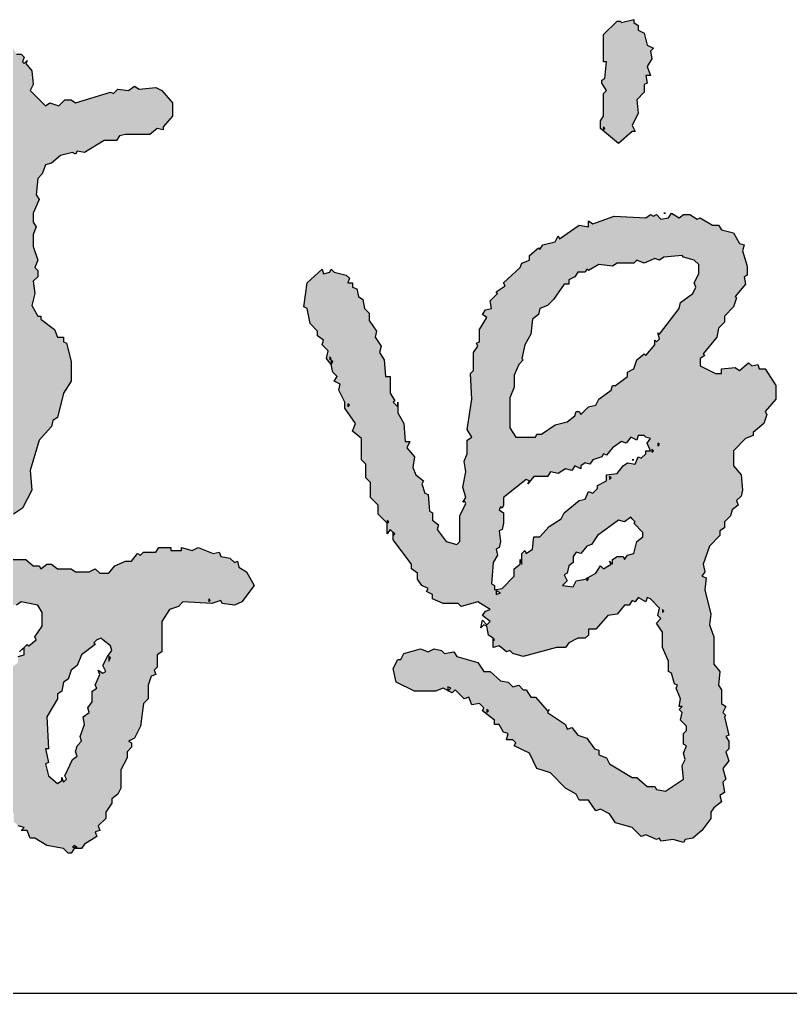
# Model space of a CAD drawing. Extents: x 36524853 to 36525459, y 2743936 to 2747542.
# Drawn here: x 36525169.983 to 36525172.782, y 2744411.884 to 2744415.419 of the extents above; entities that cross this region are included whole.
import ezdxf

# ---------------------------------------------------------------- set-up
doc = ezdxf.new("R2010")
doc.units = 0
doc.header["$LTSCALE"] = 1000
doc.header["$MEASUREMENT"] = 0
doc.layers.add('A0-13 图框-细线', color=7, linetype='Continuous')

# ---------------------------------------------------------------- blocks, each defined once
blk = doc.blocks.new('LYQ')
at = {"linetype": 'ByBlock'}
h = blk.add_hatch(color=7, dxfattribs=at)
h.dxf.hatch_style = 1
h.paths.add_polyline_path([(1323455.15, 391844.46), (1323453.15, 391842.46), (1323453.15, 391827.46), (1323451.15, 391824.46), (1323451.15, 391819.46), (1323463.15, 391809.46), (1323472.15, 391817.46), (1323474.15, 391817.46), (1323472.15, 391821.46), (1323476.15, 391829.46), (1323475.15, 391838.46), (1323480.15, 391843.46), (1323480.15, 391848.46), (1323482.15, 391849.46), (1323481.15, 391854.46), (1323484.15, 391854.46), (1323482.15, 391860.46), (1323485.15, 391865.46), (1323484.15, 391870.46), (1323486.15, 391872.46), (1323482.15, 391874.46), (1323480.15, 391882.46), (1323476.15, 391884.46), (1323476.15, 391887.46), (1323473.15, 391889.46), (1323473.15, 391891.46), (1323465.15, 391889.46), (1323464.15, 391890.46), (1323462.15, 391890.46), (1323453.15, 391881.46), (1323453.15, 391863.46), (1323455.15, 391863.46), (1323454.15, 391852.46), (1323452.15, 391851.46), (1323452.15, 391849.46)])
h.paths.add_polyline_path([(1323453.15, 391820.46), (1323454.15, 391819.46), (1323453.15, 391818.46)], flags=16)
h = blk.add_hatch(color=7, dxfattribs=at)
h.dxf.hatch_style = 1
h.paths.add_polyline_path([(1323050.15, 391874.46), (1323054.15, 391874.46), (1323055.15, 391875.46), (1323056.15, 391872.46), (1323062.15, 391873.46), (1323065.15, 391868.46), (1323068.15, 391868.46), (1323070.15, 391866.46), (1323069.15, 391863.46), (1323070.15, 391862.46), (1323072.15, 391864.46), (1323071.15, 391862.46), (1323075.15, 391857.46), (1323076.15, 391848.46), (1323074.15, 391844.46), (1323084.15, 391834.46), (1323087.15, 391836.46), (1323093.15, 391834.46), (1323097.15, 391838.46), (1323101.15, 391838.46), (1323104.15, 391836.46), (1323127.15, 391843.46), (1323129.15, 391842.46), (1323132.15, 391845.46), (1323139.15, 391844.46), (1323143.15, 391847.46), (1323146.15, 391845.46), (1323157.15, 391846.46), (1323161.15, 391844.46), (1323168.15, 391836.46), (1323168.15, 391827.46), (1323162.15, 391820.46), (1323162.15, 391818.46), (1323158.15, 391819.46), (1323153.15, 391815.46), (1323137.15, 391815.46), (1323133.15, 391814.46), (1323131.15, 391811.46), (1323123.15, 391811.46), (1323110.15, 391803.46), (1323105.15, 391804.46), (1323104.15, 391802.46), (1323102.15, 391803.46), (1323094.15, 391801.46), (1323088.15, 391796.46), (1323084.15, 391795.46), (1323082.15, 391789.46), (1323079.15, 391786.46), (1323078.15, 391775.46), (1323080.15, 391772.46), (1323076.15, 391763.46), (1323076.15, 391757.46), (1323078.15, 391754.46), (1323076.15, 391749.46), (1323076.15, 391741.46), (1323079.15, 391732.46), (1323077.15, 391727.46), (1323079.15, 391725.46), (1323079.15, 391721.46), (1323076.15, 391718.46), (1323077.15, 391710.46), (1323075.15, 391702.46), (1323079.15, 391695.46), (1323081.15, 391695.46), (1323081.15, 391693.46), (1323090.15, 391686.46), (1323092.15, 391681.46), (1323096.15, 391681.46), (1323096.15, 391678.46), (1323098.15, 391677.46), (1323101.15, 391665.46), (1323101.15, 391652.46), (1323096.15, 391644.46), (1323092.15, 391628.46), (1323089.15, 391626.46), (1323088.15, 391622.46), (1323080.15, 391613.46), (1323074.15, 391593.46), (1323075.15, 391580.46), (1323069.15, 391568.46), (1323063.15, 391564.46), (1323060.15, 391558.46), (1323056.15, 391558.46), (1323054.15, 391555.46), (1323046.15, 391555.46), (1323043.15, 391552.46), (1323044.15, 391551.46), (1323038.15, 391553.46), (1323036.15, 391551.46), (1323034.15, 391553.46), (1323024.15, 391552.46), (1323020.15, 391547.46), (1323026.15, 391540.46), (1323028.15, 391541.46), (1323032.15, 391537.46), (1323033.15, 391539.46), (1323041.15, 391535.46), (1323044.15, 391536.46), (1323049.15, 391534.46), (1323055.15, 391536.46), (1323056.15, 391534.46), (1323071.15, 391534.46), (1323076.15, 391530.46), (1323080.15, 391530.46), (1323081.15, 391528.46), (1323085.15, 391531.46), (1323088.15, 391531.46), (1323092.15, 391528.46), (1323101.15, 391528.46), (1323104.15, 391526.46), (1323113.15, 391526.46), (1323117.15, 391528.46), (1323120.15, 391525.46), (1323126.15, 391525.46), (1323130.15, 391530.46), (1323137.15, 391533.46), (1323141.15, 391533.46), (1323145.15, 391538.46), (1323147.15, 391537.46), (1323149.15, 391539.46), (1323157.15, 391539.46), (1323159.15, 391542.46), (1323167.15, 391542.46), (1323167.15, 391540.46), (1323174.15, 391540.46), (1323174.15, 391542.46), (1323181.15, 391540.46), (1323185.15, 391542.46), (1323195.15, 391538.46), (1323199.15, 391539.46), (1323200.15, 391536.46), (1323206.15, 391535.46), (1323209.15, 391532.46), (1323211.15, 391533.46), (1323212.15, 391529.46), (1323217.15, 391526.46), (1323222.15, 391517.46), (1323214.15, 391506.46), (1323209.15, 391504.46), (1323201.15, 391505.46), (1323200.15, 391507.46), (1323194.15, 391505.46), (1323175.15, 391506.46), (1323172.15, 391503.46), (1323166.15, 391501.46), (1323161.15, 391493.46), (1323161.15, 391473.46), (1323158.15, 391471.46), (1323158.15, 391463.46), (1323156.15, 391461.46), (1323157.15, 391458.46), (1323154.15, 391457.46), (1323152.15, 391451.46), (1323152.15, 391442.46), (1323149.15, 391439.46), (1323147.15, 391424.46), (1323143.15, 391416.46), (1323139.15, 391414.46), (1323141.15, 391413.46), (1323141.15, 391410.46), (1323138.15, 391407.46), (1323138.15, 391403.46), (1323134.15, 391395.46), (1323134.15, 391383.46), (1323132.15, 391379.46), (1323128.15, 391376.46), (1323128.15, 391373.46), (1323124.15, 391367.46), (1323124.15, 391363.46), (1323119.15, 391358.46), (1323120.15, 391355.46), (1323117.15, 391354.46), (1323118.15, 391351.46), (1323110.15, 391346.46), (1323108.15, 391343.46), (1323103.15, 391343.46), (1323101.15, 391340.46), (1323099.15, 391340.46), (1323096.15, 391343.46), (1323085.15, 391345.46), (1323077.15, 391350.46), (1323074.15, 391350.46), (1323072.15, 391355.46), (1323068.15, 391355.46), (1323070.15, 391357.46), (1323066.15, 391358.46), (1323063.15, 391361.46), (1323063.15, 391366.46), (1323055.15, 391373.46), (1323058.15, 391373.46), (1323059.15, 391375.46), (1323055.15, 391377.46), (1323054.15, 391382.46), (1323052.15, 391383.46), (1323048.15, 391394.46), (1323048.15, 391420.46), (1323050.15, 391423.46), (1323049.15, 391426.46), (1323051.15, 391429.46), (1323052.15, 391440.46), (1323055.15, 391444.46), (1323054.15, 391447.46), (1323058.15, 391450.46), (1323057.15, 391452.46), (1323062.15, 391460.46), (1323062.15, 391463.46), (1323066.15, 391466.46), (1323066.15, 391470.46), (1323070.15, 391471.46), (1323070.15, 391476.46), (1323067.15, 391473.46), (1323072.15, 391478.46), (1323073.15, 391477.46), (1323078.15, 391481.46), (1323077.15, 391483.46), (1323082.15, 391490.46), (1323082.15, 391499.46), (1323079.15, 391504.46), (1323068.15, 391506.46), (1323065.15, 391504.46), (1323015.15, 391504.46), (1323012.15, 391508.46), (1323006.15, 391509.46), (1323003.15, 391512.46), (1322998.15, 391512.46), (1322990.15, 391522.46), (1322986.15, 391523.46), (1322983.15, 391527.46), (1322980.15, 391527.46), (1322981.15, 391530.46), (1322973.15, 391537.46), (1322975.15, 391540.46), (1322973.15, 391542.46), (1322973.15, 391548.46), (1322970.15, 391553.46), (1322975.15, 391557.46), (1322975.15, 391561.46), (1322979.15, 391564.46), (1322978.15, 391567.46), (1322982.15, 391568.46), (1322988.15, 391576.46), (1322994.15, 391579.46), (1322996.15, 391585.46), (1323000.15, 391589.46), (1323002.15, 391599.46), (1323005.15, 391599.46), (1323006.15, 391602.46), (1323011.15, 391605.46), (1323014.15, 391603.46), (1323018.15, 391606.46), (1323033.15, 391606.46), (1323036.15, 391609.46), (1323033.15, 391612.46), (1323030.15, 391609.46), (1323032.15, 391614.46), (1323034.15, 391612.46), (1323038.15, 391616.46), (1323037.15, 391618.46), (1323042.15, 391624.46), (1323041.15, 391633.46), (1323045.15, 391636.46), (1323045.15, 391641.46), (1323043.15, 391643.46), (1323046.15, 391647.46), (1323046.15, 391652.46), (1323038.15, 391661.46), (1323030.15, 391658.46), (1323025.15, 391659.46), (1323022.15, 391656.46), (1323017.15, 391657.46), (1323011.15, 391653.46), (1323008.15, 391650.46), (1323009.15, 391648.46), (1323003.15, 391643.46), (1323001.15, 391634.46), (1323000.15, 391635.46), (1322997.15, 391632.46), (1322997.15, 391630.46), (1322992.15, 391629.46), (1322993.15, 391627.46), (1322995.15, 391627.46), (1322990.15, 391627.46), (1322989.15, 391628.46), (1322992.15, 391629.46), (1322989.15, 391630.46), (1322989.15, 391632.46), (1322986.15, 391631.46), (1322987.15, 391628.46), (1322982.15, 391629.46), (1322982.15, 391633.46), (1322967.15, 391629.46), (1322966.15, 391627.46), (1322953.15, 391620.46), (1322944.15, 391610.46), (1322941.15, 391609.46), (1322937.15, 391603.46), (1322935.15, 391603.46), (1322927.15, 391595.46), (1322925.15, 391595.46), (1322923.15, 391591.46), (1322919.15, 391589.46), (1322917.15, 391586.46), (1322918.15, 391581.46), (1322912.15, 391577.46), (1322910.15, 391577.46), (1322908.15, 391571.46), (1322904.15, 391570.46), (1322901.15, 391565.46), (1322900.15, 391566.46), (1322895.15, 391562.46), (1322895.15, 391558.46), (1322891.15, 391556.46), (1322872.15, 391537.46), (1322870.15, 391532.46), (1322864.15, 391527.46), (1322864.15, 391525.46), (1322859.15, 391521.46), (1322855.15, 391515.46), (1322850.15, 391513.46), (1322849.15, 391512.46), (1322851.15, 391511.46), (1322844.15, 391507.46), (1322839.15, 391502.46), (1322839.15, 391499.46), (1322836.15, 391500.46), (1322826.15, 391490.46), (1322825.15, 391491.46), (1322822.15, 391489.46), (1322823.15, 391487.46), (1322819.15, 391487.46), (1322813.15, 391478.46), (1322807.15, 391477.46), (1322802.15, 391472.46), (1322796.15, 391472.46), (1322791.15, 391476.46), (1322786.15, 391474.46), (1322787.15, 391475.46), (1322785.15, 391477.46), (1322784.15, 391475.46), (1322783.15, 391479.46), (1322776.15, 391484.46), (1322775.15, 391492.46), (1322778.15, 391495.46), (1322776.15, 391503.46), (1322784.15, 391518.46), (1322792.15, 391523.46), (1322793.15, 391528.46), (1322796.15, 391531.46), (1322796.15, 391534.46), (1322802.15, 391537.46), (1322806.15, 391543.46), (1322808.15, 391542.46), (1322810.15, 391547.46), (1322815.15, 391550.46), (1322818.15, 391555.46), (1322820.15, 391555.46), (1322821.15, 391558.46), (1322823.15, 391557.46), (1322824.15, 391559.46), (1322827.15, 391559.46), (1322831.15, 391566.46), (1322842.15, 391574.46), (1322844.15, 391580.46), (1322849.15, 391581.46), (1322850.15, 391586.46), (1322857.15, 391591.46), (1322858.15, 391595.46), (1322866.15, 391597.46), (1322866.15, 391601.46), (1322875.15, 391608.46), (1322876.15, 391612.46), (1322879.15, 391612.46), (1322886.15, 391618.46), (1322888.15, 391618.46), (1322890.15, 391622.46), (1322892.15, 391622.46), (1322895.15, 391626.46), (1322898.15, 391627.46), (1322898.15, 391630.46), (1322902.15, 391631.46), (1322910.15, 391638.46), (1322909.15, 391639.46), (1322923.15, 391654.46), (1322922.15, 391655.46), (1322925.15, 391659.46), (1322929.15, 391661.46), (1322932.15, 391670.46), (1322936.15, 391671.46), (1322942.15, 391678.46), (1322945.15, 391678.46), (1322947.15, 391683.46), (1322951.15, 391684.46), (1322957.15, 391695.46), (1322961.15, 391695.46), (1322964.15, 391698.46), (1322972.15, 391699.46), (1322975.15, 391695.46), (1322977.15, 391696.46), (1322977.15, 391699.46), (1322981.15, 391697.46), (1322992.15, 391685.46), (1322997.15, 391686.46), (1322999.15, 391684.46), (1323002.15, 391684.46), (1323004.15, 391687.46), (1323012.15, 391687.46), (1323019.15, 391692.46), (1323024.15, 391691.46), (1323028.15, 391693.46), (1323036.15, 391694.46), (1323039.15, 391700.46), (1323042.15, 391702.46), (1323044.15, 391713.46), (1323043.15, 391717.46), (1323041.15, 391718.46), (1323042.15, 391727.46), (1323044.15, 391729.46), (1323042.15, 391732.46), (1323043.15, 391736.46), (1323040.15, 391742.46), (1323042.15, 391744.46), (1323041.15, 391761.46), (1323044.15, 391768.46), (1323042.15, 391770.46), (1323043.15, 391779.46), (1323041.15, 391781.46), (1323040.15, 391778.46), (1323038.15, 391783.46), (1323026.15, 391785.46), (1323023.15, 391783.46), (1323010.15, 391783.46), (1323007.15, 391781.46), (1323005.15, 391782.46), (1323003.15, 391780.46), (1322999.15, 391782.46), (1322989.15, 391777.46), (1322976.15, 391778.46), (1322973.15, 391776.46), (1322971.15, 391778.46), (1322968.15, 391778.46), (1322963.15, 391774.46), (1322957.15, 391774.46), (1322953.15, 391771.46), (1322944.15, 391771.46), (1322943.15, 391770.46), (1322945.15, 391768.46), (1322943.15, 391770.46), (1322934.15, 391771.46), (1322932.15, 391774.46), (1322930.15, 391774.46), (1322927.15, 391771.46), (1322927.15, 391773.46), (1322921.15, 391776.46), (1322921.15, 391779.46), (1322915.15, 391784.46), (1322914.15, 391787.46), (1322916.15, 391790.46), (1322913.15, 391791.46), (1322913.15, 391794.46), (1322916.15, 391796.46), (1322916.15, 391799.46), (1322919.15, 391803.46), (1322927.15, 391808.46), (1322933.15, 391808.46), (1322937.15, 391813.46), (1322948.15, 391812.46), (1322953.15, 391815.46), (1322962.15, 391814.46), (1322966.15, 391816.46), (1322972.15, 391814.46), (1322974.15, 391816.46), (1322979.15, 391815.46), (1322979.15, 391818.46), (1322985.15, 391816.46), (1322995.15, 391818.46), (1322995.15, 391816.46), (1322997.15, 391815.46), (1322998.15, 391819.46), (1323001.15, 391817.46), (1323005.15, 391819.46), (1323011.15, 391818.46), (1323016.15, 391820.46), (1323017.15, 391822.46), (1323021.15, 391820.46), (1323025.15, 391822.46), (1323030.15, 391822.46), (1323033.15, 391826.46), (1323037.15, 391828.46), (1323037.15, 391831.46), (1323040.15, 391835.46), (1323040.15, 391840.46), (1323036.15, 391849.46), (1323037.15, 391856.46), (1323039.15, 391858.46), (1323037.15, 391860.46), (1323037.15, 391864.46), (1323039.15, 391864.46), (1323046.15, 391872.46)])
h.paths.add_polyline_path([(1323122.15, 391481.46), (1323121.15, 391482.46), (1323118.15, 391481.46), (1323116.15, 391479.46), (1323117.15, 391478.46), (1323108.15, 391471.46), (1323105.15, 391464.46), (1323101.15, 391461.46), (1323099.15, 391455.46), (1323096.15, 391453.46), (1323095.15, 391447.46), (1323092.15, 391445.46), (1323092.15, 391442.46), (1323085.15, 391430.46), (1323086.15, 391409.46), (1323084.15, 391409.46), (1323086.15, 391400.46), (1323084.15, 391399.46), (1323086.15, 391391.46), (1323092.15, 391386.46), (1323095.15, 391388.46), (1323095.15, 391390.46), (1323096.15, 391387.46), (1323098.15, 391389.46), (1323097.15, 391391.46), (1323102.15, 391402.46), (1323105.15, 391404.46), (1323104.15, 391407.46), (1323105.15, 391411.46), (1323108.15, 391414.46), (1323107.15, 391417.46), (1323110.15, 391425.46), (1323109.15, 391430.46), (1323113.15, 391433.46), (1323112.15, 391436.46), (1323115.15, 391440.46), (1323115.15, 391447.46), (1323118.15, 391449.46), (1323117.15, 391451.46), (1323120.15, 391458.46), (1323119.15, 391461.46), (1323122.15, 391459.46), (1323124.15, 391460.46), (1323122.15, 391464.46), (1323125.15, 391470.46), (1323128.15, 391474.46), (1323127.15, 391477.46)], flags=16)
h = blk.add_hatch(color=7, dxfattribs=at)
h.dxf.hatch_style = 1
h.paths.add_polyline_path([(1323517.15, 391667.46), (1323520.15, 391669.46), (1323519.15, 391670.46), (1323528.15, 391681.46), (1323529.15, 391687.46), (1323533.15, 391691.46), (1323533.15, 391695.46), (1323539.15, 391701.46), (1323541.15, 391707.46), (1323540.15, 391708.46), (1323547.15, 391716.46), (1323546.15, 391721.46), (1323548.15, 391722.46), (1323548.15, 391728.46), (1323545.15, 391738.46), (1323546.15, 391742.46), (1323543.15, 391743.46), (1323539.15, 391750.46), (1323531.15, 391752.46), (1323529.15, 391755.46), (1323525.15, 391755.46), (1323517.15, 391760.46), (1323515.15, 391759.46), (1323510.15, 391762.46), (1323506.15, 391762.46), (1323503.15, 391760.46), (1323498.15, 391763.46), (1323496.15, 391760.46), (1323491.15, 391759.46), (1323488.15, 391762.46), (1323486.15, 391761.46), (1323484.15, 391762.46), (1323481.15, 391760.46), (1323460.15, 391761.46), (1323446.15, 391756.46), (1323443.15, 391758.46), (1323443.15, 391754.46), (1323437.15, 391755.46), (1323424.15, 391746.46), (1323423.15, 391748.46), (1323421.15, 391744.46), (1323413.15, 391742.46), (1323411.15, 391739.46), (1323410.15, 391740.46), (1323404.15, 391735.46), (1323404.15, 391732.46), (1323399.15, 391730.46), (1323398.15, 391727.46), (1323387.15, 391717.46), (1323388.15, 391715.46), (1323382.15, 391711.46), (1323383.15, 391710.46), (1323378.15, 391705.46), (1323379.15, 391700.46), (1323375.15, 391699.46), (1323373.15, 391696.46), (1323376.15, 391694.46), (1323371.15, 391686.46), (1323371.15, 391678.46), (1323369.15, 391677.46), (1323370.15, 391675.46), (1323367.15, 391671.46), (1323367.15, 391659.46), (1323365.15, 391657.46), (1323366.15, 391640.46), (1323363.15, 391620.46), (1323366.15, 391615.46), (1323363.15, 391613.46), (1323363.15, 391604.46), (1323361.15, 391599.46), (1323362.15, 391592.46), (1323360.15, 391582.46), (1323362.15, 391575.46), (1323361.01, 391573.74), (1323362.15, 391571.46), (1323358.15, 391563.46), (1323358.15, 391546.46), (1323356.15, 391544.46), (1323349.15, 391546.46), (1323343.15, 391554.46), (1323344.15, 391557.46), (1323340.15, 391560.46), (1323340.15, 391565.46), (1323338.15, 391566.46), (1323337.15, 391577.46), (1323335.15, 391578.46), (1323333.15, 391584.46), (1323334.15, 391586.46), (1323329.15, 391590.46), (1323327.15, 391595.46), (1323328.15, 391602.46), (1323323.15, 391608.46), (1323325.15, 391612.46), (1323322.15, 391612.46), (1323321.15, 391624.46), (1323317.15, 391631.46), (1323317.15, 391635.46), (1323314.15, 391638.46), (1323315.15, 391639.46), (1323312.15, 391644.46), (1323312.15, 391655.46), (1323309.15, 391655.46), (1323308.15, 391666.46), (1323305.15, 391671.46), (1323306.15, 391675.46), (1323302.15, 391681.46), (1323303.15, 391685.46), (1323298.15, 391692.46), (1323298.15, 391697.46), (1323295.15, 391700.46), (1323294.15, 391706.46), (1323291.15, 391708.46), (1323290.15, 391713.46), (1323287.15, 391714.46), (1323287.15, 391717.46), (1323284.15, 391717.46), (1323285.15, 391720.46), (1323283.15, 391722.46), (1323275.15, 391724.46), (1323273.15, 391726.46), (1323272.15, 391724.46), (1323268.15, 391723.46), (1323267.15, 391726.46), (1323257.15, 391717.46), (1323255.15, 391701.46), (1323257.15, 391700.46), (1323259.15, 391690.46), (1323264.15, 391685.46), (1323264.15, 391682.46), (1323268.15, 391679.46), (1323267.15, 391676.46), (1323271.15, 391672.46), (1323270.15, 391667.46), (1323273.15, 391663.46), (1323273.15, 391666.46), (1323274.15, 391665.46), (1323273.15, 391663.46), (1323274.15, 391658.46), (1323277.15, 391655.46), (1323275.15, 391652.46), (1323279.15, 391650.46), (1323278.15, 391646.46), (1323282.15, 391638.46), (1323282.15, 391634.46), (1323289.15, 391624.46), (1323287.15, 391619.46), (1323293.15, 391614.46), (1323293.15, 391600.46), (1323296.15, 391597.46), (1323296.15, 391588.46), (1323299.15, 391585.46), (1323299.15, 391575.46), (1323304.15, 391570.46), (1323304.15, 391564.46), (1323310.15, 391558.46), (1323310.15, 391560.46), (1323311.15, 391559.46), (1323310.15, 391558.46), (1323310.15, 391551.46), (1323312.15, 391554.46), (1323314.15, 391552.46), (1323315.15, 391551.46), (1323314.15, 391550.46), (1323314.15, 391547.46), (1323326.15, 391531.46), (1323326.15, 391528.46), (1323330.15, 391525.46), (1323330.15, 391521.46), (1323333.15, 391517.46), (1323337.15, 391515.46), (1323336.15, 391513.46), (1323340.15, 391511.46), (1323340.15, 391508.46), (1323347.15, 391505.46), (1323357.15, 391505.46), (1323359.15, 391503.46), (1323370.15, 391506.46), (1323378.15, 391501.46), (1323375.15, 391500.46), (1323373.15, 391497.46), (1323378.15, 391493.46), (1323375.48, 391490.79), (1323376.15, 391490.46), (1323377.15, 391484.46), (1323381.35, 391481.66), (1323380.15, 391480.46), (1323380.15, 391476.46), (1323384.15, 391477.46), (1323389.15, 391473.46), (1323391.15, 391474.46), (1323393.15, 391472.46), (1323400.15, 391470.46), (1323422.15, 391476.46), (1323428.15, 391476.46), (1323430.15, 391479.46), (1323436.15, 391482.46), (1323441.15, 391482.46), (1323443.15, 391484.46), (1323443.15, 391488.46), (1323448.15, 391488.46), (1323456.15, 391497.46), (1323462.15, 391498.46), (1323467.15, 391504.46), (1323470.15, 391504.46), (1323472.15, 391507.46), (1323474.15, 391506.46), (1323476.15, 391509.46), (1323481.15, 391506.46), (1323482.15, 391509.46), (1323484.15, 391508.46), (1323490.15, 391502.46), (1323489.15, 391497.46), (1323491.15, 391495.46), (1323488.15, 391492.46), (1323492.15, 391486.46), (1323492.15, 391476.46), (1323496.15, 391467.46), (1323496.15, 391460.46), (1323498.15, 391459.46), (1323500.15, 391452.46), (1323502.15, 391451.46), (1323501.15, 391449.46), (1323504.15, 391442.46), (1323503.15, 391437.46), (1323505.15, 391437.46), (1323503.15, 391435.46), (1323505.15, 391433.46), (1323504.15, 391428.46), (1323508.15, 391424.46), (1323508.15, 391421.46), (1323506.15, 391419.46), (1323506.15, 391412.46), (1323508.15, 391411.46), (1323506.15, 391406.46), (1323507.15, 391402.46), (1323505.15, 391398.46), (1323506.15, 391389.46), (1323494.15, 391381.46), (1323488.15, 391382.46), (1323487.15, 391384.46), (1323482.15, 391384.46), (1323475.15, 391390.46), (1323472.15, 391390.46), (1323457.15, 391399.46), (1323455.15, 391403.46), (1323450.15, 391405.46), (1323450.15, 391408.46), (1323447.15, 391409.46), (1323442.15, 391416.46), (1323436.15, 391418.46), (1323432.15, 391423.46), (1323429.15, 391422.46), (1323428.15, 391425.46), (1323416.15, 391433.46), (1323416.47, 391434.1), (1323408.15, 391443.46), (1323405.15, 391443.46), (1323402.15, 391448.46), (1323400.15, 391448.46), (1323397.15, 391451.46), (1323393.15, 391450.46), (1323390.15, 391453.46), (1323385.15, 391454.46), (1323378.15, 391460.46), (1323374.15, 391460.46), (1323370.15, 391466.46), (1323356.15, 391470.46), (1323354.15, 391473.46), (1323348.15, 391472.46), (1323346.15, 391474.46), (1323341.15, 391475.46), (1323337.15, 391473.46), (1323332.15, 391475.46), (1323321.15, 391472.46), (1323319.15, 391468.46), (1323317.15, 391468.46), (1323314.15, 391462.46), (1323316.15, 391453.46), (1323328.15, 391447.46), (1323342.15, 391447.46), (1323347.15, 391449.46), (1323350.15, 391447.96), (1323350.15, 391450.46), (1323352.15, 391449.46), (1323350.48, 391447.79), (1323353.15, 391446.46), (1323355.15, 391448.46), (1323361.15, 391442.46), (1323364.15, 391443.46), (1323366.15, 391438.46), (1323371.15, 391439.46), (1323374.15, 391436.46), (1323373.15, 391434.46), (1323381.15, 391428.46), (1323381.15, 391425.46), (1323384.15, 391425.46), (1323387.15, 391420.46), (1323390.15, 391419.46), (1323389.15, 391415.46), (1323393.15, 391415.46), (1323395.15, 391413.46), (1323394.15, 391411.46), (1323404.15, 391406.46), (1323409.15, 391396.46), (1323418.15, 391393.46), (1323428.15, 391383.46), (1323435.15, 391379.46), (1323437.15, 391375.46), (1323443.15, 391375.46), (1323448.15, 391368.46), (1323451.15, 391369.46), (1323457.15, 391366.46), (1323461.15, 391360.46), (1323472.15, 391357.46), (1323478.15, 391351.46), (1323481.15, 391352.46), (1323488.15, 391349.46), (1323490.15, 391350.46), (1323491.15, 391348.46), (1323499.15, 391349.46), (1323506.15, 391347.46), (1323507.15, 391349.46), (1323512.15, 391350.46), (1323518.15, 391355.46), (1323524.15, 391363.46), (1323524.15, 391367.46), (1323526.15, 391370.46), (1323531.15, 391374.46), (1323530.15, 391378.46), (1323533.15, 391380.46), (1323532.15, 391387.46), (1323534.15, 391389.46), (1323532.15, 391396.46), (1323536.15, 391401.46), (1323534.15, 391407.46), (1323536.15, 391409.46), (1323536.15, 391414.46), (1323534.15, 391417.46), (1323536.15, 391418.46), (1323533.15, 391430.46), (1323534.15, 391431.46), (1323532.15, 391433.46), (1323534.15, 391437.46), (1323531.15, 391439.46), (1323531.15, 391448.46), (1323529.15, 391451.46), (1323530.15, 391460.46), (1323526.15, 391465.46), (1323526.15, 391483.46), (1323523.15, 391491.46), (1323524.15, 391498.46), (1323520.15, 391514.46), (1323521.15, 391522.46), (1323518.15, 391523.46), (1323520.15, 391526.46), (1323519.15, 391531.46), (1323523.15, 391543.46), (1323530.15, 391550.46), (1323530.15, 391553.46), (1323533.15, 391555.46), (1323533.15, 391559.46), (1323537.15, 391563.46), (1323538.15, 391567.46), (1323542.15, 391570.46), (1323541.15, 391573.46), (1323544.15, 391576.46), (1323545.15, 391580.46), (1323544.15, 391590.46), (1323539.15, 391596.46), (1323539.15, 391606.46), (1323547.15, 391614.46), (1323552.15, 391616.46), (1323552.15, 391618.46), (1323559.15, 391624.46), (1323561.15, 391630.46), (1323560.15, 391632.46), (1323567.15, 391640.46), (1323567.15, 391649.46), (1323560.15, 391660.46), (1323556.15, 391660.46), (1323555.15, 391663.46), (1323551.15, 391662.46), (1323549.15, 391664.46), (1323543.15, 391659.46), (1323540.15, 391661.46), (1323531.15, 391660.46), (1323531.15, 391657.46), (1323527.15, 391657.46), (1323517.15, 391662.46)])
h.paths.add_polyline_path([(1323487.15, 391676.46), (1323481.15, 391669.46), (1323480.15, 391670.46), (1323475.15, 391666.46), (1323473.15, 391660.46), (1323469.15, 391658.46), (1323469.15, 391655.46), (1323461.15, 391649.46), (1323459.15, 391649.46), (1323458.15, 391646.46), (1323450.15, 391640.46), (1323448.15, 391636.46), (1323443.15, 391635.46), (1323438.15, 391630.46), (1323437.15, 391632.46), (1323435.15, 391632.46), (1323434.15, 391629.46), (1323429.15, 391625.46), (1323421.15, 391623.46), (1323412.15, 391617.46), (1323409.15, 391617.46), (1323408.15, 391615.46), (1323395.15, 391615.46), (1323391.15, 391621.46), (1323391.15, 391641.46), (1323394.15, 391648.46), (1323394.15, 391656.46), (1323397.15, 391663.46), (1323400.15, 391666.46), (1323399.15, 391667.46), (1323401.15, 391676.46), (1323405.15, 391683.46), (1323406.15, 391693.46), (1323410.15, 391696.46), (1323411.15, 391700.46), (1323416.15, 391702.46), (1323420.15, 391706.46), (1323427.15, 391716.46), (1323430.15, 391716.46), (1323430.15, 391719.46), (1323434.15, 391721.46), (1323436.15, 391724.46), (1323441.15, 391724.46), (1323442.15, 391726.46), (1323443.15, 391725.46), (1323450.15, 391729.46), (1323459.15, 391728.46), (1323462.15, 391730.46), (1323473.15, 391730.46), (1323475.15, 391732.46), (1323480.15, 391730.46), (1323487.15, 391733.46), (1323490.15, 391732.46), (1323493.15, 391734.46), (1323505.15, 391735.46), (1323506.15, 391734.46), (1323513.15, 391732.46), (1323516.15, 391729.46), (1323516.15, 391723.46), (1323513.15, 391717.46), (1323514.15, 391714.46), (1323512.15, 391710.46), (1323504.15, 391704.46), (1323503.15, 391700.46), (1323489.58, 391682.72), (1323490.15, 391680.46), (1323487.15, 391677.46)], flags=16)
h.paths.add_polyline_path([(1323383.15, 391513.46), (1323385.15, 391512.46), (1323382.15, 391511.46), (1323382.15, 391514.66), (1323381.98, 391514.62)], flags=16)
h.paths.add_polyline_path([(1323489.15, 391611.46), (1323490.15, 391610.46), (1323489.15, 391609.46)], flags=16)
h.paths.add_polyline_path([(1323485.15, 391607.46), (1323486.15, 391606.46), (1323485.15, 391605.46)], flags=16)
h.paths.add_polyline_path([(1323457.15, 391589.46), (1323458.15, 391588.46), (1323457.15, 391587.46)], flags=16)
h.paths.add_polyline_path([(1323471.15, 391562.46), (1323472.15, 391561.46), (1323474.15, 391559.46), (1323473.15, 391558.46), (1323479.15, 391552.46), (1323479.15, 391549.46), (1323475.15, 391546.46), (1323473.15, 391538.46), (1323469.15, 391537.46), (1323467.15, 391534.46), (1323466.15, 391536.46), (1323462.15, 391536.46), (1323459.15, 391534.46), (1323459.15, 391531.46), (1323458.77, 391531.83), (1323453.15, 391528.46), (1323451.15, 391530.46), (1323448.15, 391525.46), (1323442.42, 391522.18), (1323443.15, 391521.46), (1323442.15, 391520.46), (1323442.15, 391522.03), (1323441.15, 391521.46), (1323435.15, 391520.46), (1323433.15, 391516.46), (1323426.15, 391517.46), (1323429.15, 391520.46), (1323427.15, 391524.46), (1323429.15, 391525.46), (1323430.15, 391530.46), (1323433.15, 391532.46), (1323433.15, 391536.46), (1323435.15, 391539.46), (1323438.15, 391538.46), (1323442.15, 391543.46), (1323445.15, 391544.46), (1323449.15, 391550.46), (1323463.15, 391560.46), (1323467.15, 391559.46)], flags=16)
h.paths.add_polyline_path([(1323492.15, 391501.46), (1323493.15, 391500.46), (1323492.15, 391499.46)], flags=16)
h.paths.add_polyline_path([(1323285.15, 391636.46), (1323284.15, 391635.46), (1323284.15, 391637.46)], flags=16)
h.paths.add_polyline_path([(1323273.15, 391667.46), (1323272.15, 391666.46), (1323272.15, 391668.46)], flags=16)
h.paths.add_polyline_path([(1323376.15, 391435.46), (1323377.15, 391434.46), (1323376.15, 391433.46)], flags=16)
h.paths.add_polyline_path([(1323427.15, 391565.46), (1323437.15, 391573.46), (1323441.15, 391574.46), (1323443.15, 391579.46), (1323446.15, 391578.46), (1323449.15, 391581.46), (1323449.15, 391583.46), (1323455.15, 391586.46), (1323455.15, 391590.46), (1323462.15, 391591.46), (1323466.15, 391596.46), (1323469.15, 391598.46), (1323474.15, 391597.46), (1323476.15, 391602.46), (1323478.15, 391601.46), (1323481.15, 391604.46), (1323481.15, 391606.46), (1323484.15, 391606.46), (1323482.15, 391611.46), (1323484.15, 391614.46), (1323481.15, 391615.46), (1323480.15, 391616.46), (1323476.15, 391616.46), (1323475.15, 391613.46), (1323471.15, 391615.46), (1323468.15, 391611.46), (1323465.15, 391612.46), (1323459.15, 391608.46), (1323455.15, 391603.46), (1323453.15, 391604.46), (1323452.15, 391602.46), (1323446.15, 391600.46), (1323444.15, 391597.46), (1323441.15, 391598.46), (1323438.15, 391596.46), (1323438.15, 391594.46), (1323434.15, 391596.46), (1323432.15, 391593.46), (1323428.15, 391594.46), (1323423.15, 391591.46), (1323418.15, 391592.46), (1323416.15, 391589.46), (1323407.15, 391589.46), (1323403.15, 391584.46), (1323404.15, 391586.46), (1323402.15, 391587.46), (1323387.15, 391575.46), (1323387.15, 391570.46), (1323386.15, 391568.46), (1323384.15, 391567.46), (1323387.15, 391565.46), (1323387.15, 391558.46), (1323386.15, 391554.46), (1323384.15, 391553.46), (1323385.15, 391546.46), (1323384.15, 391542.46), (1323382.15, 391541.46), (1323383.15, 391537.46), (1323380.15, 391532.46), (1323379.15, 391518.46), (1323381.15, 391517.46), (1323381.15, 391514.46), (1323386.15, 391515.46), (1323394.15, 391523.46), (1323394.15, 391528.46), (1323398.15, 391531.46), (1323398.15, 391534.46), (1323399.15, 391538.46), (1323401.15, 391540.46), (1323402.15, 391538.46), (1323406.15, 391541.46), (1323407.15, 391549.46), (1323411.15, 391549.46), (1323417.15, 391556.46), (1323425.15, 391561.46)], flags=16)
h.paths.add_polyline_path([(1323459.15, 391649.46), (1323461.15, 391649.46), (1323469.15, 391655.46), (1323469.15, 391658.46), (1323473.15, 391660.46), (1323475.15, 391666.46), (1323480.15, 391670.46), (1323481.15, 391669.46), (1323487.15, 391676.46), (1323487.15, 391679.46), (1323488.15, 391678.46), (1323490.15, 391680.46), (1323489.15, 391684.46), (1323490.15, 391683.46), (1323503.15, 391700.46), (1323504.15, 391704.46), (1323512.15, 391710.46), (1323514.15, 391714.46), (1323513.15, 391717.46), (1323516.15, 391723.46), (1323516.15, 391729.46), (1323513.15, 391732.46), (1323506.15, 391734.46), (1323505.15, 391735.46), (1323493.15, 391734.46), (1323490.15, 391732.46), (1323487.15, 391733.46), (1323480.15, 391730.46), (1323475.15, 391732.46), (1323473.15, 391730.46), (1323462.15, 391730.46), (1323459.15, 391728.46), (1323450.15, 391729.46), (1323443.15, 391725.46), (1323442.15, 391726.46), (1323441.15, 391724.46), (1323436.15, 391724.46), (1323434.15, 391721.46), (1323430.15, 391719.46), (1323430.15, 391716.46), (1323427.15, 391716.46), (1323420.15, 391706.46), (1323416.15, 391702.46), (1323411.15, 391700.46), (1323410.15, 391696.46), (1323406.15, 391693.46), (1323405.15, 391683.46), (1323401.15, 391676.46), (1323399.15, 391667.46), (1323400.15, 391666.46), (1323397.15, 391663.46), (1323394.15, 391656.46), (1323394.15, 391648.46), (1323391.15, 391641.46), (1323391.15, 391621.46), (1323395.15, 391615.46), (1323408.15, 391615.46), (1323409.15, 391617.46), (1323412.15, 391617.46), (1323421.15, 391623.46), (1323429.15, 391625.46), (1323434.15, 391629.46), (1323435.15, 391632.46), (1323437.15, 391632.46), (1323438.15, 391630.46), (1323443.15, 391635.46), (1323448.15, 391636.46), (1323450.15, 391640.46), (1323458.15, 391646.46)], flags=0)
at = {"linetype": 'Continuous'}
for points in [[(1323462.15, 391890.46), (1323464.15, 391890.46), (1323465.15, 391889.46), (1323473.15, 391891.46), (1323473.15, 391889.46), (1323476.15, 391887.46), (1323476.15, 391884.46), (1323480.15, 391882.46), (1323482.15, 391874.46), (1323486.15, 391872.46), (1323484.15, 391870.46), (1323485.15, 391865.46), (1323482.15, 391860.46), (1323484.15, 391854.46), (1323481.15, 391854.46), (1323482.15, 391849.46), (1323480.15, 391848.46), (1323480.15, 391843.46), (1323475.15, 391838.46), (1323476.15, 391829.46), (1323472.15, 391821.46), (1323474.15, 391817.46), (1323472.15, 391817.46), (1323463.15, 391809.46), (1323451.15, 391819.46), (1323451.15, 391824.46), (1323453.15, 391827.46), (1323453.15, 391842.46), (1323455.15, 391844.46), (1323452.15, 391849.46), (1323452.15, 391851.46), (1323454.15, 391852.46), (1323455.15, 391863.46), (1323453.15, 391863.46), (1323453.15, 391881.46), (1323462.15, 391890.46)], [(1323065.15, 391868.46), (1323068.15, 391868.46), (1323070.15, 391866.46), (1323069.15, 391863.46), (1323070.15, 391862.46), (1323072.15, 391864.46), (1323071.15, 391862.46), (1323075.15, 391857.46), (1323076.15, 391848.46), (1323074.15, 391844.46), (1323084.15, 391834.46), (1323087.15, 391836.46), (1323093.15, 391834.46), (1323097.15, 391838.46), (1323101.15, 391838.46), (1323104.15, 391836.46), (1323127.15, 391843.46), (1323129.15, 391842.46), (1323132.15, 391845.46), (1323139.15, 391844.46), (1323143.15, 391847.46), (1323146.15, 391845.46), (1323157.15, 391846.46), (1323161.15, 391844.46), (1323168.15, 391836.46), (1323168.15, 391827.46), (1323162.15, 391820.46), (1323162.15, 391818.46), (1323158.15, 391819.46), (1323153.15, 391815.46), (1323137.15, 391815.46), (1323133.15, 391814.46), (1323131.15, 391811.46), (1323123.15, 391811.46), (1323110.15, 391803.46), (1323105.15, 391804.46), (1323104.15, 391802.46), (1323102.15, 391803.46), (1323094.15, 391801.46), (1323088.15, 391796.46), (1323084.15, 391795.46), (1323082.15, 391789.46), (1323079.15, 391786.46), (1323078.15, 391775.46), (1323080.15, 391772.46), (1323076.15, 391763.46), (1323076.15, 391757.46), (1323078.15, 391754.46), (1323076.15, 391749.46), (1323076.15, 391741.46), (1323079.15, 391732.46), (1323077.15, 391727.46), (1323079.15, 391725.46), (1323079.15, 391721.46), (1323076.15, 391718.46), (1323077.15, 391710.46), (1323075.15, 391702.46), (1323079.15, 391695.46), (1323081.15, 391695.46), (1323081.15, 391693.46), (1323090.15, 391686.46), (1323092.15, 391681.46), (1323096.15, 391681.46), (1323096.15, 391678.46), (1323098.15, 391677.46), (1323101.15, 391665.46), (1323101.15, 391652.46), (1323096.15, 391644.46), (1323092.15, 391628.46), (1323089.15, 391626.46), (1323088.15, 391622.46), (1323080.15, 391613.46), (1323074.15, 391593.46), (1323075.15, 391580.46), (1323069.15, 391568.46), (1323063.15, 391564.46)], [(1323056.15, 391534.46), (1323071.15, 391534.46), (1323076.15, 391530.46), (1323080.15, 391530.46), (1323081.15, 391528.46), (1323085.15, 391531.46), (1323088.15, 391531.46), (1323092.15, 391528.46), (1323101.15, 391528.46), (1323104.15, 391526.46), (1323113.15, 391526.46), (1323117.15, 391528.46), (1323120.15, 391525.46), (1323126.15, 391525.46), (1323130.15, 391530.46), (1323137.15, 391533.46), (1323141.15, 391533.46), (1323145.15, 391538.46), (1323147.15, 391537.46), (1323149.15, 391539.46), (1323157.15, 391539.46), (1323159.15, 391542.46), (1323167.15, 391542.46), (1323167.15, 391540.46), (1323174.15, 391540.46), (1323174.15, 391542.46), (1323181.15, 391540.46), (1323185.15, 391542.46), (1323195.15, 391538.46), (1323199.15, 391539.46), (1323200.15, 391536.46), (1323206.15, 391535.46), (1323209.15, 391532.46), (1323211.15, 391533.46), (1323212.15, 391529.46), (1323217.15, 391526.46), (1323222.15, 391517.46), (1323214.15, 391506.46), (1323209.15, 391504.46), (1323201.15, 391505.46), (1323200.15, 391507.46), (1323194.15, 391505.46), (1323175.15, 391506.46), (1323172.15, 391503.46), (1323166.15, 391501.46), (1323161.15, 391493.46), (1323161.15, 391473.46), (1323158.15, 391471.46), (1323158.15, 391463.46), (1323156.15, 391461.46), (1323157.15, 391458.46), (1323154.15, 391457.46), (1323152.15, 391451.46), (1323152.15, 391442.46), (1323149.15, 391439.46), (1323147.15, 391424.46), (1323143.15, 391416.46), (1323139.15, 391414.46), (1323141.15, 391413.46), (1323141.15, 391410.46), (1323138.15, 391407.46), (1323138.15, 391403.46), (1323134.15, 391395.46), (1323134.15, 391383.46), (1323132.15, 391379.46), (1323128.15, 391376.46), (1323128.15, 391373.46), (1323124.15, 391367.46), (1323124.15, 391363.46), (1323119.15, 391358.46), (1323120.15, 391355.46), (1323117.15, 391354.46), (1323118.15, 391351.46), (1323110.15, 391346.46), (1323108.15, 391343.46), (1323103.15, 391343.46), (1323101.15, 391340.46), (1323099.15, 391340.46), (1323096.15, 391343.46), (1323085.15, 391345.46), (1323077.15, 391350.46), (1323074.15, 391350.46), (1323072.15, 391355.46), (1323068.15, 391355.46), (1323070.15, 391357.46), (1323066.15, 391358.46)], [(1323066.15, 391470.46), (1323070.15, 391471.46), (1323070.15, 391476.46), (1323067.15, 391473.46), (1323072.15, 391478.46), (1323073.15, 391477.46), (1323078.15, 391481.46), (1323077.15, 391483.46), (1323082.15, 391490.46), (1323082.15, 391499.46), (1323079.15, 391504.46), (1323068.15, 391506.46), (1323065.15, 391504.46)], [(1323454.15, 391819.46), (1323453.15, 391820.46), (1323453.15, 391818.46), (1323454.15, 391819.46)], [(1323484.15, 391762.46), (1323486.15, 391761.46), (1323488.15, 391762.46), (1323491.15, 391759.46), (1323496.15, 391760.46), (1323498.15, 391763.46), (1323503.15, 391760.46), (1323506.15, 391762.46), (1323510.15, 391762.46), (1323515.15, 391759.46), (1323517.15, 391760.46), (1323525.15, 391755.46), (1323529.15, 391755.46), (1323531.15, 391752.46), (1323539.15, 391750.46), (1323543.15, 391743.46), (1323546.15, 391742.46), (1323545.15, 391738.46), (1323548.15, 391728.46), (1323548.15, 391722.46), (1323546.15, 391721.46), (1323547.15, 391716.46), (1323540.15, 391708.46), (1323541.15, 391707.46), (1323539.15, 391701.46), (1323533.15, 391695.46), (1323533.15, 391691.46), (1323529.15, 391687.46), (1323528.15, 391681.46), (1323519.15, 391670.46), (1323520.15, 391669.46), (1323517.15, 391667.46), (1323517.15, 391662.46), (1323527.15, 391657.46), (1323531.15, 391657.46), (1323531.15, 391660.46), (1323540.15, 391661.46), (1323543.15, 391659.46), (1323549.15, 391664.46), (1323551.15, 391662.46), (1323555.15, 391663.46), (1323556.15, 391660.46), (1323560.15, 391660.46), (1323567.15, 391649.46), (1323567.15, 391640.46), (1323560.15, 391632.46), (1323561.15, 391630.46), (1323559.15, 391624.46), (1323552.15, 391618.46), (1323552.15, 391616.46), (1323547.15, 391614.46), (1323539.15, 391606.46), (1323539.15, 391596.46), (1323544.15, 391590.46), (1323545.15, 391580.46), (1323544.15, 391576.46), (1323541.15, 391573.46), (1323542.15, 391570.46), (1323538.15, 391567.46), (1323537.15, 391563.46), (1323533.15, 391559.46), (1323533.15, 391555.46), (1323530.15, 391553.46), (1323530.15, 391550.46), (1323523.15, 391543.46), (1323519.15, 391531.46), (1323520.15, 391526.46), (1323518.15, 391523.46), (1323521.15, 391522.46), (1323520.15, 391514.46), (1323524.15, 391498.46), (1323523.15, 391491.46), (1323526.15, 391483.46), (1323526.15, 391465.46), (1323530.15, 391460.46), (1323529.15, 391451.46), (1323531.15, 391448.46), (1323531.15, 391439.46), (1323534.15, 391437.46), (1323532.15, 391433.46), (1323534.15, 391431.46), (1323533.15, 391430.46), (1323536.15, 391418.46), (1323534.15, 391417.46), (1323536.15, 391414.46), (1323536.15, 391409.46), (1323534.15, 391407.46), (1323536.15, 391401.46), (1323532.15, 391396.46), (1323534.15, 391389.46), (1323532.15, 391387.46), (1323533.15, 391380.46), (1323530.15, 391378.46), (1323531.15, 391374.46), (1323526.15, 391370.46), (1323524.15, 391367.46), (1323524.15, 391363.46), (1323518.15, 391355.46), (1323512.15, 391350.46), (1323507.15, 391349.46), (1323506.15, 391347.46), (1323499.15, 391349.46), (1323491.15, 391348.46), (1323490.15, 391350.46), (1323488.15, 391349.46), (1323481.15, 391352.46), (1323478.15, 391351.46), (1323472.15, 391357.46), (1323461.15, 391360.46), (1323457.15, 391366.46), (1323451.15, 391369.46), (1323448.15, 391368.46), (1323443.15, 391375.46), (1323437.15, 391375.46), (1323435.15, 391379.46), (1323428.15, 391383.46), (1323418.15, 391393.46), (1323409.15, 391396.46), (1323404.15, 391406.46), (1323394.15, 391411.46), (1323395.15, 391413.46), (1323393.15, 391415.46), (1323389.15, 391415.46), (1323390.15, 391419.46), (1323387.15, 391420.46), (1323384.15, 391425.46), (1323381.15, 391425.46), (1323381.15, 391428.46), (1323373.15, 391434.46), (1323374.15, 391436.46), (1323371.15, 391439.46), (1323366.15, 391438.46), (1323364.15, 391443.46), (1323361.15, 391442.46), (1323355.15, 391448.46), (1323353.15, 391446.46), (1323347.15, 391449.46), (1323342.15, 391447.46), (1323328.15, 391447.46), (1323316.15, 391453.46), (1323314.15, 391462.46), (1323317.15, 391468.46), (1323319.15, 391468.46), (1323321.15, 391472.46), (1323332.15, 391475.46), (1323337.15, 391473.46), (1323341.15, 391475.46), (1323346.15, 391474.46), (1323348.15, 391472.46), (1323354.15, 391473.46), (1323356.15, 391470.46), (1323370.15, 391466.46), (1323374.15, 391460.46), (1323378.15, 391460.46), (1323385.15, 391454.46), (1323390.15, 391453.46), (1323393.15, 391450.46), (1323397.15, 391451.46), (1323400.15, 391448.46), (1323402.15, 391448.46), (1323405.15, 391443.46), (1323408.15, 391443.46), (1323416.15, 391434.46), (1323417.15, 391435.46), (1323416.15, 391433.46), (1323428.15, 391425.46), (1323429.15, 391422.46), (1323432.15, 391423.46), (1323436.15, 391418.46), (1323442.15, 391416.46), (1323447.15, 391409.46), (1323450.15, 391408.46), (1323450.15, 391405.46), (1323455.15, 391403.46), (1323457.15, 391399.46), (1323472.15, 391390.46), (1323475.15, 391390.46), (1323482.15, 391384.46), (1323487.15, 391384.46), (1323488.15, 391382.46), (1323494.15, 391381.46), (1323506.15, 391389.46), (1323505.15, 391398.46), (1323507.15, 391402.46), (1323506.15, 391406.46), (1323508.15, 391411.46), (1323506.15, 391412.46), (1323506.15, 391419.46), (1323508.15, 391421.46), (1323508.15, 391424.46), (1323504.15, 391428.46), (1323505.15, 391433.46), (1323503.15, 391435.46), (1323505.15, 391437.46), (1323503.15, 391437.46), (1323504.15, 391442.46), (1323501.15, 391449.46), (1323502.15, 391451.46), (1323500.15, 391452.46), (1323498.15, 391459.46), (1323496.15, 391460.46), (1323496.15, 391467.46), (1323492.15, 391476.46), (1323492.15, 391486.46), (1323488.15, 391492.46), (1323491.15, 391495.46), (1323489.15, 391497.46), (1323490.15, 391502.46), (1323484.15, 391508.46), (1323482.15, 391509.46), (1323481.15, 391506.46), (1323476.15, 391509.46), (1323474.15, 391506.46), (1323472.15, 391507.46), (1323470.15, 391504.46), (1323467.15, 391504.46), (1323462.15, 391498.46), (1323456.15, 391497.46), (1323448.15, 391488.46), (1323443.15, 391488.46), (1323443.15, 391484.46), (1323441.15, 391482.46), (1323436.15, 391482.46), (1323430.15, 391479.46), (1323428.15, 391476.46), (1323422.15, 391476.46), (1323400.15, 391470.46), (1323393.15, 391472.46), (1323391.15, 391474.46), (1323389.15, 391473.46), (1323384.15, 391477.46), (1323380.15, 391476.46), (1323380.15, 391482.46), (1323377.15, 391484.46), (1323376.15, 391490.46), (1323374.15, 391491.46), (1323372.15, 391489.46), (1323373.15, 391494.46), (1323376.15, 391491.46), (1323378.15, 391493.46), (1323373.15, 391497.46), (1323375.15, 391500.46), (1323378.15, 391501.46), (1323370.15, 391506.46), (1323359.15, 391503.46), (1323357.15, 391505.46), (1323347.15, 391505.46), (1323340.15, 391508.46), (1323340.15, 391511.46), (1323336.15, 391513.46), (1323337.15, 391515.46), (1323333.15, 391517.46), (1323330.15, 391521.46), (1323330.15, 391525.46), (1323326.15, 391528.46), (1323326.15, 391531.46), (1323314.15, 391547.46), (1323314.15, 391552.46), (1323312.15, 391554.46), (1323310.15, 391551.46), (1323310.15, 391558.46), (1323304.15, 391564.46), (1323304.15, 391570.46), (1323299.15, 391575.46), (1323299.15, 391585.46), (1323296.15, 391588.46), (1323296.15, 391597.46), (1323293.15, 391600.46), (1323293.15, 391614.46), (1323287.15, 391619.46), (1323289.15, 391624.46), (1323282.15, 391634.46), (1323282.15, 391638.46), (1323278.15, 391646.46), (1323279.15, 391650.46), (1323275.15, 391652.46), (1323277.15, 391655.46), (1323274.15, 391658.46), (1323273.15, 391663.46), (1323270.15, 391667.46), (1323271.15, 391672.46), (1323267.15, 391676.46), (1323268.15, 391679.46), (1323264.15, 391682.46), (1323264.15, 391685.46), (1323259.15, 391690.46), (1323257.15, 391700.46), (1323255.15, 391701.46), (1323257.15, 391717.46), (1323267.15, 391726.46), (1323268.15, 391723.46), (1323272.15, 391724.46), (1323273.15, 391726.46), (1323275.15, 391724.46), (1323283.15, 391722.46), (1323285.15, 391720.46), (1323284.15, 391717.46), (1323287.15, 391717.46), (1323287.15, 391714.46), (1323290.15, 391713.46), (1323291.15, 391708.46), (1323294.15, 391706.46), (1323295.15, 391700.46), (1323298.15, 391697.46), (1323298.15, 391692.46), (1323303.15, 391685.46), (1323302.15, 391681.46), (1323306.15, 391675.46), (1323305.15, 391671.46), (1323308.15, 391666.46), (1323309.15, 391655.46), (1323312.15, 391655.46), (1323312.15, 391644.46), (1323315.15, 391639.46), (1323314.15, 391638.46), (1323317.15, 391635.46), (1323317.15, 391638.46), (1323317.15, 391631.46), (1323321.15, 391624.46), (1323322.15, 391612.46), (1323325.15, 391612.46), (1323323.15, 391608.46), (1323328.15, 391602.46), (1323327.15, 391595.46), (1323329.15, 391590.46), (1323334.15, 391586.46), (1323333.15, 391584.46), (1323335.15, 391578.46), (1323337.15, 391577.46), (1323338.15, 391566.46), (1323340.15, 391565.46), (1323340.15, 391560.46), (1323344.15, 391557.46), (1323343.15, 391554.46), (1323349.15, 391546.46), (1323356.15, 391544.46), (1323358.15, 391546.46), (1323358.15, 391563.46), (1323362.15, 391571.46), (1323361.15, 391573.46), (1323360.15, 391572.46), (1323362.15, 391575.46), (1323360.15, 391582.46), (1323362.15, 391592.46), (1323361.15, 391599.46), (1323363.15, 391604.46), (1323363.15, 391613.46), (1323366.15, 391615.46), (1323363.15, 391620.46), (1323366.15, 391640.46), (1323365.15, 391657.46), (1323367.15, 391659.46), (1323367.15, 391671.46), (1323370.15, 391675.46), (1323369.15, 391677.46), (1323371.15, 391678.46), (1323371.15, 391686.46), (1323376.15, 391694.46), (1323373.15, 391696.46), (1323375.15, 391699.46), (1323379.15, 391700.46), (1323378.15, 391705.46), (1323383.15, 391710.46), (1323382.15, 391711.46), (1323388.15, 391715.46), (1323387.15, 391717.46), (1323398.15, 391727.46), (1323399.15, 391730.46), (1323404.15, 391732.46), (1323404.15, 391735.46), (1323410.15, 391740.46), (1323411.15, 391739.46), (1323413.15, 391742.46), (1323421.15, 391744.46), (1323423.15, 391748.46), (1323424.15, 391746.46), (1323437.15, 391755.46), (1323443.15, 391754.46), (1323443.15, 391758.46), (1323446.15, 391756.46), (1323460.15, 391761.46), (1323481.15, 391760.46), (1323484.15, 391762.46)], [(1323493.15, 391763.46), (1323494.15, 391763.46), (1323493.15, 391763.46)], [(1323506.15, 391734.46), (1323505.15, 391735.46), (1323493.15, 391734.46), (1323490.15, 391732.46), (1323487.15, 391733.46), (1323480.15, 391730.46), (1323475.15, 391732.46), (1323473.15, 391730.46), (1323462.15, 391730.46), (1323459.15, 391728.46), (1323450.15, 391729.46), (1323443.15, 391725.46), (1323442.15, 391726.46), (1323441.15, 391724.46), (1323436.15, 391724.46), (1323434.15, 391721.46), (1323430.15, 391719.46), (1323430.15, 391716.46), (1323427.15, 391716.46), (1323420.15, 391706.46), (1323416.15, 391702.46), (1323411.15, 391700.46), (1323410.15, 391696.46), (1323406.15, 391693.46), (1323405.15, 391683.46), (1323401.15, 391676.46), (1323399.15, 391667.46), (1323400.15, 391666.46), (1323397.15, 391663.46), (1323394.15, 391656.46), (1323394.15, 391648.46), (1323391.15, 391641.46), (1323391.15, 391621.46), (1323395.15, 391615.46), (1323408.15, 391615.46), (1323409.15, 391617.46), (1323412.15, 391617.46), (1323421.15, 391623.46), (1323429.15, 391625.46), (1323434.15, 391629.46), (1323435.15, 391632.46), (1323437.15, 391632.46), (1323438.15, 391630.46), (1323443.15, 391635.46), (1323448.15, 391636.46), (1323450.15, 391640.46), (1323458.15, 391646.46), (1323459.15, 391649.46), (1323461.15, 391649.46), (1323469.15, 391655.46), (1323469.15, 391658.46), (1323473.15, 391660.46), (1323475.15, 391666.46), (1323480.15, 391670.46), (1323481.15, 391669.46), (1323487.15, 391676.46), (1323487.15, 391679.46), (1323488.15, 391678.46), (1323490.15, 391680.46), (1323489.15, 391684.46), (1323490.15, 391683.46), (1323503.15, 391700.46), (1323504.15, 391704.46), (1323512.15, 391710.46), (1323514.15, 391714.46), (1323513.15, 391717.46), (1323516.15, 391723.46), (1323516.15, 391729.46), (1323513.15, 391732.46), (1323506.15, 391734.46)], [(1323273.15, 391667.46), (1323272.15, 391668.46), (1323272.15, 391666.46), (1323273.15, 391667.46)], [(1323274.15, 391665.46), (1323273.15, 391666.46), (1323273.15, 391663.46), (1323274.15, 391665.46)], [(1323285.15, 391636.46), (1323284.15, 391637.46), (1323284.15, 391635.46), (1323285.15, 391636.46)], [(1323481.15, 391615.46), (1323480.15, 391616.46), (1323476.15, 391616.46), (1323475.15, 391613.46), (1323471.15, 391615.46), (1323468.15, 391611.46), (1323465.15, 391612.46), (1323459.15, 391608.46), (1323455.15, 391603.46), (1323453.15, 391604.46), (1323452.15, 391602.46), (1323446.15, 391600.46), (1323444.15, 391597.46), (1323441.15, 391598.46), (1323438.15, 391596.46), (1323438.15, 391594.46), (1323434.15, 391596.46), (1323432.15, 391593.46), (1323428.15, 391594.46), (1323423.15, 391591.46), (1323418.15, 391592.46), (1323416.15, 391589.46), (1323407.15, 391589.46), (1323403.15, 391584.46), (1323404.15, 391586.46), (1323402.15, 391587.46), (1323387.15, 391575.46), (1323387.15, 391570.46), (1323386.15, 391568.46), (1323385.15, 391569.46), (1323384.15, 391567.46), (1323387.15, 391565.46), (1323387.15, 391558.46), (1323386.15, 391554.46), (1323384.15, 391553.46), (1323385.15, 391546.46), (1323384.15, 391542.46), (1323382.15, 391541.46), (1323383.15, 391537.46), (1323380.15, 391532.46), (1323379.15, 391518.46), (1323381.15, 391517.46), (1323381.15, 391514.46), (1323386.15, 391515.46), (1323394.15, 391523.46), (1323394.15, 391528.46), (1323398.15, 391531.46), (1323398.15, 391534.46), (1323399.15, 391531.46), (1323399.15, 391538.46), (1323401.15, 391540.46), (1323402.15, 391538.46), (1323406.15, 391541.46), (1323407.15, 391549.46), (1323411.15, 391549.46), (1323417.15, 391556.46), (1323425.15, 391561.46), (1323427.15, 391565.46), (1323437.15, 391573.46), (1323441.15, 391574.46), (1323443.15, 391579.46), (1323446.15, 391578.46), (1323449.15, 391581.46), (1323449.15, 391583.46), (1323455.15, 391586.46), (1323455.15, 391590.46), (1323462.15, 391591.46), (1323466.15, 391596.46), (1323469.15, 391598.46), (1323474.15, 391597.46), (1323476.15, 391602.46), (1323478.15, 391601.46), (1323481.15, 391604.46), (1323481.15, 391606.46), (1323484.15, 391606.46), (1323482.15, 391611.46), (1323484.15, 391614.46), (1323481.15, 391615.46)], [(1323490.15, 391610.46), (1323489.15, 391611.46), (1323489.15, 391609.46), (1323490.15, 391610.46)], [(1323486.15, 391606.46), (1323485.15, 391607.46), (1323485.15, 391605.46), (1323486.15, 391606.46)], [(1323472.15, 391600.46), (1323473.15, 391600.46), (1323472.15, 391600.46)], [(1323458.15, 391588.46), (1323457.15, 391589.46), (1323457.15, 391587.46), (1323458.15, 391588.46)], [(1323311.15, 391559.46), (1323310.15, 391560.46), (1323310.15, 391558.46), (1323311.15, 391559.46)], [(1323472.15, 391561.46), (1323471.15, 391562.46), (1323467.15, 391559.46), (1323463.15, 391560.46), (1323449.15, 391550.46), (1323445.15, 391544.46), (1323442.15, 391543.46), (1323438.15, 391538.46), (1323435.15, 391539.46), (1323433.15, 391536.46), (1323433.15, 391532.46), (1323430.15, 391530.46), (1323429.15, 391525.46), (1323427.15, 391524.46), (1323429.15, 391520.46), (1323426.15, 391517.46), (1323433.15, 391516.46), (1323435.15, 391520.46), (1323441.15, 391521.46), (1323448.15, 391525.46), (1323451.15, 391530.46), (1323453.15, 391528.46), (1323458.15, 391531.46), (1323457.15, 391533.46), (1323459.15, 391531.46), (1323459.15, 391534.46), (1323462.15, 391536.46), (1323466.15, 391536.46), (1323467.15, 391534.46), (1323469.15, 391537.46), (1323473.15, 391538.46), (1323475.15, 391546.46), (1323479.15, 391549.46), (1323479.15, 391552.46), (1323473.15, 391558.46), (1323474.15, 391559.46), (1323472.15, 391561.46)], [(1323315.15, 391551.46), (1323314.15, 391552.46), (1323314.15, 391550.46), (1323315.15, 391551.46)], [(1323443.15, 391521.46), (1323442.15, 391522.46), (1323442.15, 391520.46), (1323443.15, 391521.46)], [(1323383.15, 391513.46), (1323382.15, 391514.46), (1323382.15, 391511.46), (1323385.15, 391512.46), (1323383.15, 391513.46)], [(1323193.15, 391507.46), (1323192.15, 391508.46), (1323192.15, 391506.46), (1323193.15, 391507.46)], [(1323493.15, 391500.46), (1323492.15, 391501.46), (1323492.15, 391499.46), (1323493.15, 391500.46)], [(1323122.15, 391481.46), (1323121.15, 391482.46), (1323118.15, 391481.46), (1323116.15, 391479.46), (1323117.15, 391478.46), (1323108.15, 391471.46), (1323105.15, 391464.46), (1323101.15, 391461.46), (1323099.15, 391455.46), (1323096.15, 391453.46), (1323095.15, 391447.46), (1323092.15, 391445.46), (1323092.15, 391442.46), (1323085.15, 391430.46), (1323086.15, 391409.46), (1323084.15, 391409.46), (1323086.15, 391400.46), (1323084.15, 391399.46), (1323086.15, 391391.46), (1323092.15, 391386.46), (1323095.15, 391388.46), (1323095.15, 391390.46), (1323096.15, 391387.46), (1323098.15, 391389.46), (1323097.15, 391391.46), (1323102.15, 391402.46), (1323105.15, 391404.46), (1323104.15, 391407.46), (1323105.15, 391411.46), (1323108.15, 391414.46), (1323107.15, 391417.46), (1323110.15, 391425.46), (1323109.15, 391430.46), (1323113.15, 391433.46), (1323112.15, 391436.46), (1323115.15, 391440.46), (1323115.15, 391447.46), (1323118.15, 391449.46), (1323117.15, 391451.46), (1323120.15, 391458.46), (1323119.15, 391461.46), (1323122.15, 391459.46), (1323124.15, 391460.46), (1323122.15, 391464.46), (1323125.15, 391470.46), (1323128.15, 391474.46), (1323127.15, 391477.46), (1323122.15, 391481.46)], [(1323381.15, 391481.46), (1323380.15, 391482.46), (1323380.15, 391480.46), (1323381.15, 391481.46)], [(1323127.15, 391469.46), (1323126.15, 391470.46), (1323126.15, 391467.46), (1323127.15, 391469.46)], [(1323352.15, 391449.46), (1323350.15, 391450.46), (1323350.15, 391447.46), (1323352.15, 391449.46)], [(1323377.15, 391434.46), (1323376.15, 391435.46), (1323376.15, 391433.46), (1323377.15, 391434.46)], [(1323105.15, 391344.46), (1323103.15, 391345.46), (1323102.15, 391344.46), (1323105.15, 391344.46)]]:
    blk.add_lwpolyline(points, dxfattribs=at)
blk = doc.blocks.new('A$C00E3302F')
at = {"layer": 'A0-13 图框-细线'}
blk.add_line((7000, -4500), (0, -4500), dxfattribs=at)
at = {"linetype": 'ByBlock', "xscale": 1.098239999998829, "yscale": 1.098239999998829, "zscale": 1.098239999998829}
blk.add_blockref('LYQ', (-1448888.31, -434183.85), dxfattribs=at)
blk = doc.blocks.new('A$C6202001D')
blk.add_blockref('A$C00E3302F', (51200, 19900))

msp = doc.modelspace()

# ---------------------------------------------------------------- block references
at = {"xscale": 0.005, "yscale": 0.005, "zscale": 0.005}
msp.add_blockref('A$C6202001D', (36524893.1983, 2744334.8838), dxfattribs=at)

doc.saveas('drawing.dxf')
